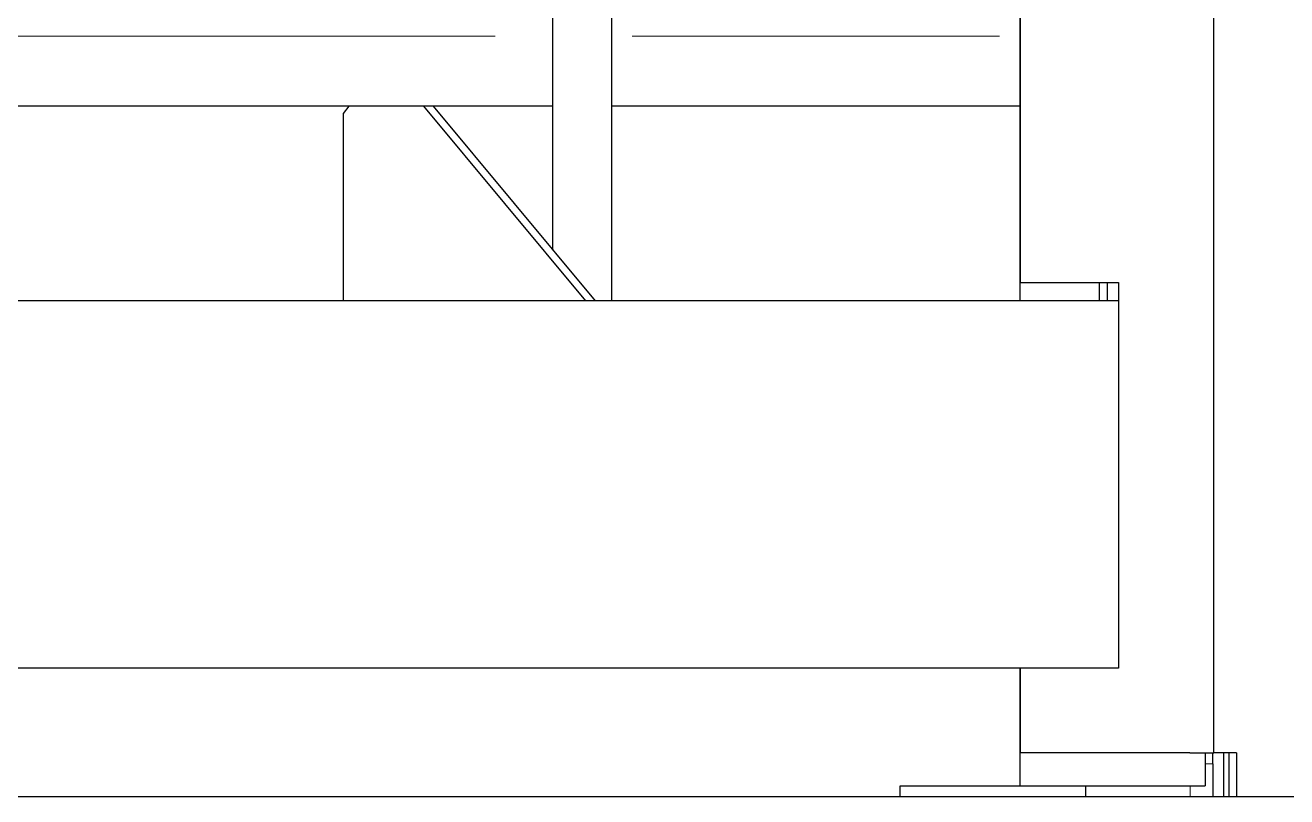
# Model space of a CAD drawing. Header units: millimetres. Extents: x 0 to 89100, y 0 to 63000.
# Drawn here: x 26010.8 to 26354.3, y 53959 to 54169 of the extents above; entities that cross this region are included whole.
import ezdxf

# ---------------------------------------------------------------- set-up
doc = ezdxf.new("R2010")
doc.units = ezdxf.units.MM
doc.header["$LTSCALE"] = 150
doc.layers.add('Visible', color=7, linetype='Continuous', lineweight=25)
doc.layers.add('Visible Narrow', color=7, linetype='Continuous', lineweight=18)

msp = doc.modelspace()

# ---------------------------------------------------------------- linework, layer by layer
at = {"layer": 'Visible'}
for p, q in [((26334.41, 53971.02), (26334.41, 55182.02)), ((26281.65, 54409.57), (26281.65, 54094.02)), ((26281.79, 54099.02), (26281.79, 54408.02)), ((26154.5, 54107.83), (26154.5, 54172.02)), ((26170.5, 54094.02), (26170.5, 54172.02)), ((26154.5, 54147.02), (25838.27, 54147.02)), ((26098.92, 54147.02), (26097.38, 54145.02)), ((26163.41, 54094.02), (26119.35, 54147.02)), ((26121.92, 54147.02), (26165.98, 54094.02)), ((26281.65, 54147.02), (26170.5, 54147.02)), ((26097.38, 54145.02), (26097.38, 54094.02)), ((26281.79, 54099.02), (26308.46, 54099.02)), ((26303.28, 54094.02), (26303.28, 54099.02)), ((26305.35, 54099.02), (26305.35, 54094.02)), ((26308.46, 54099.02), (26308.46, 53994.02)), ((26308.46, 54094.02), (24950.95, 54094.02)), ((26307.65, 53994.02), (25188.23, 53994.02)), ((26281.65, 53994.02), (26281.65, 53962.02)), ((26281.79, 53971.02), (26281.79, 53994.02)), ((26308.46, 53994.02), (26307.65, 53994.02)), ((26327.92, 53971.02), (26281.79, 53971.02)), ((26327.92, 53971.02), (26334.41, 53971.02)), ((26332.11, 53971.02), (26332.11, 53968.02)), ((26334.19, 53968.02), (26334.19, 53971.02)), ((26340.65, 53971.02), (26334.41, 53971.02)), ((26337.18, 53959.02), (26337.18, 53971.02)), ((26338.48, 53971.02), (26338.48, 53959.02)), ((26340.65, 53971.02), (26340.65, 53959.02)), ((26332.11, 53968.02), (26332.11, 53962.02)), ((26334.19, 53968.02), (26334.19, 53959.02)), ((26249.07, 53962.02), (26299.53, 53962.02)), ((26249.07, 53959.02), (26249.07, 53962.02)), ((26299.53, 53962.02), (26327.95, 53962.02)), ((26299.53, 53962.02), (26299.53, 53959.02)), ((26327.95, 53962.02), (26332.11, 53962.02)), ((26756.72, 53959.02), (25188.23, 53959.02))]:
    msp.add_line(p, q, dxfattribs=at)
at = {"layer": 'Visible Narrow'}
for p, q in [((26138.72, 54166.02), (25854.62, 54166.02)), ((26276.09, 54166.02), (26176.06, 54166.02)), ((26332.21, 53968.02), (26334.08, 53968.02)), ((26327.95, 53959.17), (26327.95, 53961.87))]:
    msp.add_line(p, q, dxfattribs=at)

doc.saveas('drawing.dxf')
